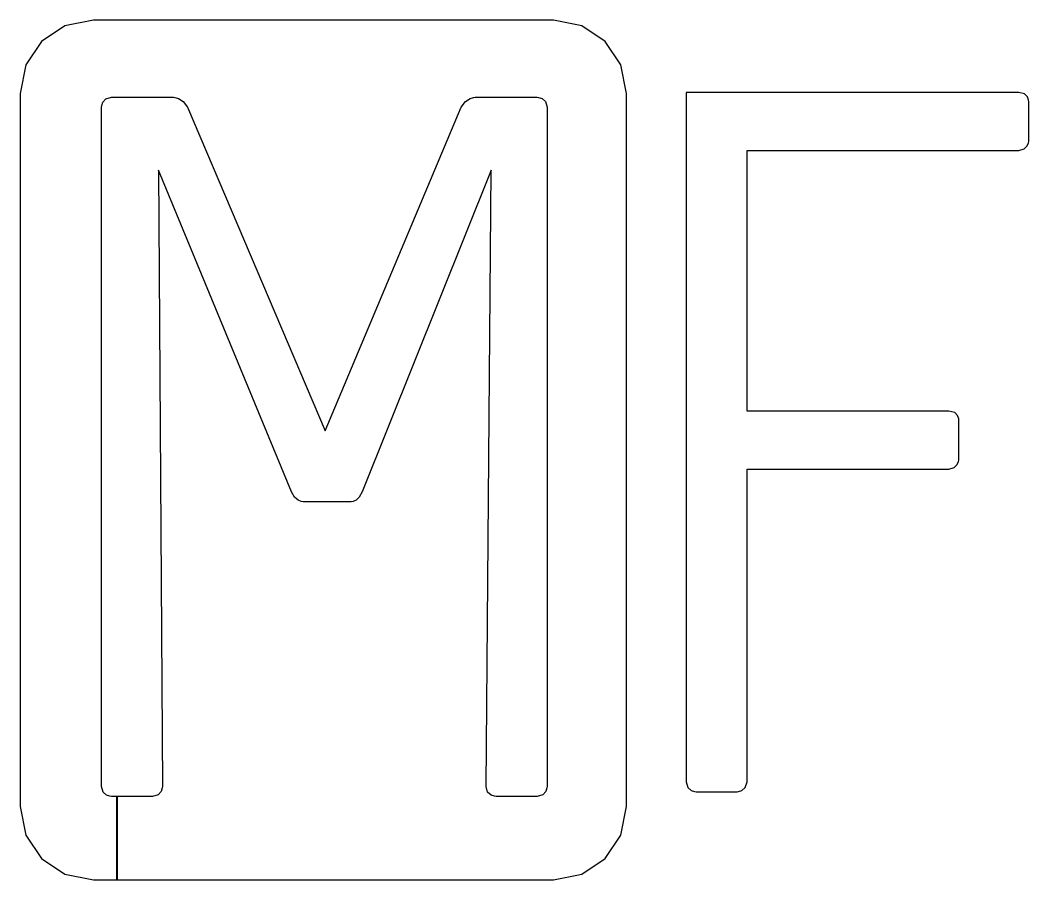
# Model space of a CAD drawing. Extents: x 0 to 0.608, y 0.21 to 0.729.
import ezdxf

# ---------------------------------------------------------------- set-up
doc = ezdxf.new("R2010")
doc.units = 0
doc.layers.add('F', color=7, linetype='CONTINUOUS')
doc.layers.add('M', color=7, linetype='CONTINUOUS')

msp = doc.modelspace()

# ---------------------------------------------------------------- linework, layer by layer
at = {"layer": 'F', "color": 7}
msp.add_lwpolyline([(0.438536, 0.269194), (0.438536, 0.457827), (0.560273, 0.457827), (0.563503, 0.458673), (0.565321, 0.460539), (0.56612, 0.462404), (0.566305, 0.463251), (0.566305, 0.487357), (0.566199, 0.488204), (0.565541, 0.490069), (0.563752, 0.491934), (0.560268, 0.492781), (0.43853, 0.492781), (0.43853, 0.650076), (0.602454, 0.650076), (0.605684, 0.650922), (0.607502, 0.652788), (0.608301, 0.654653), (0.608486, 0.6555), (0.608486, 0.679606), (0.60838, 0.680453), (0.607721, 0.682318), (0.60593, 0.684183), (0.602446, 0.68503), (0.40176, 0.68503), (0.40176, 0.269194), (0.402702, 0.26571), (0.404773, 0.263919), (0.406845, 0.26326), (0.407787, 0.263154), (0.432496, 0.263154), (0.433353, 0.26326), (0.435285, 0.263919), (0.437327, 0.26571), (0.438523, 0.269194)], close=True, dxfattribs=at)
at = {"layer": 'M', "color": 7}
msp.add_lwpolyline([(0.044177, 0.728636), (0.026945, 0.725176), (0.012907, 0.715729), (0.00346, 0.70169), (0, 0.684459), (0, 0.254202), (0.00346, 0.236964), (0.012907, 0.222914), (0.026945, 0.213454), (0.044177, 0.209988), (0.058339, 0.209988), (0.058339, 0.260308), (0.055102, 0.260308), (0.054165, 0.260414), (0.052104, 0.261075), (0.050043, 0.262866), (0.049106, 0.266352), (0.049106, 0.676157), (0.049186, 0.677099), (0.049834, 0.679173), (0.051612, 0.681248), (0.055091, 0.68219), (0.092463, 0.68219), (0.09336, 0.682084), (0.095561, 0.681422), (0.098328, 0.679631), (0.100921, 0.676146), (0.184089, 0.4809), (0.266042, 0.676146), (0.26863, 0.679631), (0.271384, 0.681422), (0.273572, 0.682084), (0.274464, 0.68219), (0.311836, 0.68219), (0.312778, 0.682084), (0.314852, 0.681422), (0.316927, 0.679631), (0.317869, 0.676146), (0.317869, 0.266341), (0.317763, 0.265399), (0.317101, 0.263325), (0.31531, 0.261251), (0.311825, 0.260309), (0.287107, 0.260309), (0.286165, 0.260415), (0.28409, 0.261076), (0.282016, 0.262867), (0.281074, 0.266352), (0.284089, 0.638197), (0.206366, 0.444128), (0.204485, 0.440897), (0.202603, 0.439077), (0.20095, 0.438275), (0.199746, 0.43809), (0.170797, 0.43809), (0.169501, 0.438275), (0.167643, 0.439077), (0.165561, 0.440897), (0.163587, 0.444128), (0.083436, 0.638197), (0.085828, 0.266353), (0.085722, 0.265411), (0.085061, 0.263337), (0.083269, 0.261263), (0.079785, 0.260321), (0.058597, 0.260321), (0.058597, 0.210001), (0.321673, 0.210001), (0.338905, 0.213466), (0.352943, 0.222926), (0.36239, 0.236977), (0.36585, 0.254215), (0.36585, 0.684471), (0.36239, 0.701703), (0.352943, 0.715741), (0.338905, 0.725189), (0.321673, 0.728648)], close=True, dxfattribs=at)

doc.saveas('drawing.dxf')
